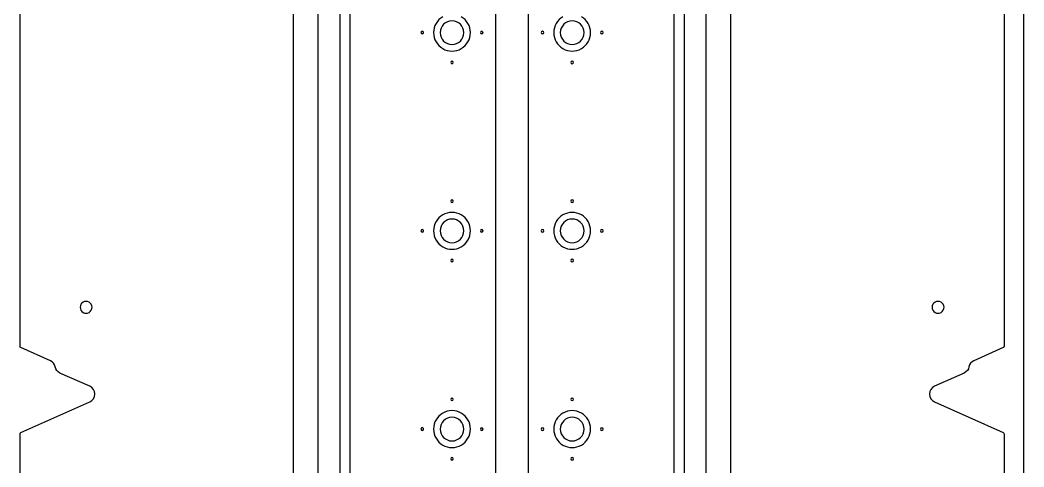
# Model space of a CAD drawing. Extents: x 150 to 6088, y 37 to 2750.
# Drawn here: x 3740 to 4500, y 571 to 910 of the extents above; entities that cross this region are included whole.
import ezdxf

# ---------------------------------------------------------------- set-up
doc = ezdxf.new("R2010")
doc.units = 0
doc.layers.add('00_Layout', color=7, linetype='CONTINUOUS')

msp = doc.modelspace()

# ---------------------------------------------------------------- linework, layer by layer
at = {"layer": '00_Layout', "color": 7}
for p, q in [((4499.990216, 200.007103), (4499.990216, 2699.994092)), ((3965.789954, 373.057191), (3965.789954, 1576.954144)), ((4259.190537, 1576.954144), (4259.190537, 373.057165)), ((3946.790001, 1445.906145), (3946.790001, 504.105296)), ((4278.190489, 504.105296), (4278.190489, 1445.906145)), ((3981.990621, 1394.116451), (3981.990621, 555.894857)), ((3989.99081, 555.894884), (3989.99081, 1394.116478)), ((4234.989681, 1394.116478), (4234.989681, 555.894857)), ((4242.98987, 555.894831), (4242.98987, 1394.116451)), ((3739.992117, 662.640507), (3739.992117, 1287.370829)), ((4484.988902, 1287.370829), (4484.988902, 662.641009)), ((4099.991356, 958.695834), (4099.991356, 216.006422)), ((4124.989664, 216.006422), (4124.989664, 958.695834)), ((4045.490483, 900.005769), (4045.490483, 900.005769)), ((4075.99026, 900.005769), (4075.99026, 900.005769)), ((4075.99026, 900.005769), (4075.99026, 900.005769)), ((4080.940339, 900.005769), (4080.940339, 900.005769)), ((4090.490189, 900.005769), (4090.490189, 900.005769)), ((4136.490018, 900.005769), (4136.490018, 900.005769)), ((4166.99006, 900.005769), (4166.99006, 900.005769)), ((4166.99006, 900.005769), (4166.99006, 900.005769)), ((4171.940139, 900.005769), (4171.940139, 900.005769)), ((4181.489989, 900.005769), (4181.489989, 900.005769)), ((4067.990336, 877.50581), (4067.990336, 877.50581)), ((4158.990136, 877.50581), (4158.990136, 877.50581)), ((4067.990336, 772.506036), (4067.990336, 772.506036)), ((4158.990136, 772.506036), (4158.990136, 772.506036)), ((4045.490483, 750.006104), (4045.490483, 750.006104)), ((4075.99026, 750.006104), (4075.99026, 750.006104)), ((4075.99026, 750.006104), (4075.99026, 750.006104)), ((4080.940339, 750.006104), (4080.940339, 750.006104)), ((4090.490189, 750.006104), (4090.490189, 750.006104)), ((4136.490018, 750.006104), (4136.490018, 750.006104)), ((4166.99006, 750.006104), (4166.99006, 750.006104)), ((4166.99006, 750.006104), (4166.99006, 750.006104)), ((4171.940139, 750.006104), (4171.940139, 750.006104)), ((4181.489989, 750.006104), (4181.489989, 750.006104)), ((4067.990336, 727.506145), (4067.990336, 727.506145)), ((4158.990136, 727.506145), (4158.990136, 727.506145)), ((3794.490874, 692.167122), (3794.490874, 692.167122)), ((4439.489399, 692.167122), (4439.489399, 692.167122)), ((3762.955255, 651.76642), (3740.585047, 661.727326)), ((4484.395973, 661.727828), (4462.025236, 651.76642)), ((3792.783786, 632.361444), (3770.199266, 642.416092)), ((4454.781489, 642.416092), (4432.196969, 632.361444)), ((3796.49112, 626.326682), (3796.49112, 626.651775)), ((4428.489371, 626.651775), (4428.489371, 626.326682)), ((4428.489636, 626.651775), (4428.489371, 626.651775)), ((3740.585047, 597.376354), (3792.783786, 620.617012)), ((4067.990336, 622.506371), (4067.990336, 622.506371)), ((4158.990136, 622.506371), (4158.990136, 622.506371)), ((4432.196705, 620.617012), (4484.395973, 597.376354)), ((3739.992647, 556.00585), (3739.992647, 596.463173)), ((4045.490483, 600.006412), (4045.490483, 600.006412)), ((4075.99026, 600.006412), (4075.99026, 600.006412)), ((4075.99026, 600.006412), (4075.99026, 600.006412)), ((4080.940339, 600.006412), (4080.940339, 600.006412)), ((4090.490189, 600.006412), (4090.490189, 600.006412)), ((4136.490018, 600.006412), (4136.490018, 600.006412)), ((4166.99006, 600.006412), (4166.99006, 600.006412)), ((4166.99006, 600.006412), (4166.99006, 600.006412)), ((4171.940139, 600.006412), (4171.940139, 600.006412)), ((4181.489989, 600.006412), (4181.489989, 600.006412)), ((4484.988902, 596.4632), (4484.988902, 466.008025)), ((4067.990336, 577.50648), (4067.990336, 577.50648)), ((4158.990136, 577.50648), (4158.990136, 577.50648))]:
    msp.add_line(p, q, dxfattribs=at)
for points in [[(4060.015349, 912.086819), (4055.699205, 909.594893), (4053.040352, 904.989622), (4053.040352, 900.005769)], [(4080.940339, 900.005769), (4080.940339, 904.989622), (4078.281485, 909.594893), (4073.965342, 912.086819)], [(4151.015149, 912.086819), (4146.699006, 909.594893), (4144.040152, 904.989622), (4144.040152, 900.005769)], [(4171.940139, 900.005769), (4171.940139, 904.989622), (4169.281285, 909.594893), (4164.965142, 912.086819)], [(4066.990345, 908.971246), (4062.033263, 908.971246), (4058.009436, 904.962815), (4057.990431, 900.005769)], [(4066.990345, 908.971246), (4062.033263, 908.971246), (4058.009436, 904.962815), (4057.990431, 900.005769)], [(4075.99026, 900.005769), (4075.971255, 904.962815), (4071.947428, 908.971246), (4066.990345, 908.971246)], [(4075.99026, 900.005769), (4075.971255, 904.962815), (4071.947428, 908.971246), (4066.990345, 908.971246)], [(4157.990145, 908.971246), (4153.033063, 908.971246), (4149.009236, 904.962815), (4148.990231, 900.005769)], [(4157.990145, 908.971246), (4153.033063, 908.971246), (4149.009236, 904.962815), (4148.990231, 900.005769)], [(4166.99006, 900.005769), (4166.971055, 904.962815), (4162.947228, 908.971246), (4157.990145, 908.971246)], [(4166.99006, 900.005769), (4166.971055, 904.962815), (4162.947228, 908.971246), (4157.990145, 908.971246)], [(4043.990298, 900.871901), (4043.680859, 900.693246), (4043.490237, 900.363078), (4043.490237, 900.005769)], [(4043.490237, 900.005769), (4043.490237, 899.453417), (4043.938008, 899.005647), (4044.49036, 899.005647)], [(4044.990421, 900.871901), (4044.680982, 901.050556), (4044.299738, 901.050556), (4043.990298, 900.871901)], [(4044.49036, 899.005647), (4045.042712, 899.005647), (4045.490482, 899.453417), (4045.490483, 900.005769)], [(4045.490483, 900.005769), (4045.490483, 900.363078), (4045.29986, 900.693246), (4044.990421, 900.871901)], [(4053.040352, 900.005769), (4053.040352, 895.021916), (4055.699205, 890.416645), (4060.015349, 887.924719)], [(4057.990431, 900.005769), (4058.009436, 895.048722), (4062.033263, 891.040292), (4066.990345, 891.040292)], [(4057.990431, 900.005769), (4058.009436, 895.048722), (4062.033263, 891.040292), (4066.990345, 891.040292)], [(4066.990345, 891.040292), (4071.947428, 891.040292), (4075.971255, 895.048722), (4075.99026, 900.005769)], [(4066.990345, 891.040292), (4071.947428, 891.040292), (4075.971255, 895.048722), (4075.99026, 900.005769)], [(4073.965342, 887.924719), (4078.281485, 890.416645), (4080.940339, 895.021916), (4080.940339, 900.005769)], [(4089.490199, 901.001945), (4088.939407, 901.001945), (4088.492313, 900.556557), (4088.490208, 900.005769)], [(4088.490208, 900.005769), (4088.492313, 899.454981), (4088.939407, 899.009593), (4089.490199, 899.009593)], [(4090.490189, 900.005769), (4090.488084, 900.556557), (4090.04099, 901.001945), (4089.490199, 901.001945)], [(4089.490199, 899.009593), (4090.04099, 899.009593), (4090.488084, 899.454981), (4090.490189, 900.005769)], [(4135.490028, 901.000629), (4134.939749, 901.000629), (4134.492868, 900.556041), (4134.490037, 900.005769)], [(4134.490037, 900.005769), (4134.492868, 899.455497), (4134.939749, 899.010909), (4135.490028, 899.010909)], [(4136.490018, 900.005769), (4136.487188, 900.556041), (4136.040307, 901.000629), (4135.490028, 901.000629)], [(4135.490028, 899.010909), (4136.040307, 899.010909), (4136.487188, 899.455497), (4136.490018, 900.005769)], [(4144.040152, 900.005769), (4144.040152, 895.021916), (4146.699006, 890.416645), (4151.015149, 887.924719)], [(4148.990231, 900.005769), (4149.009236, 895.048722), (4153.033063, 891.040292), (4157.990145, 891.040292)], [(4148.990231, 900.005769), (4149.009236, 895.048722), (4153.033063, 891.040292), (4157.990145, 891.040292)], [(4157.990145, 891.040292), (4162.947228, 891.040292), (4166.971055, 895.048722), (4166.99006, 900.005769)], [(4157.990145, 891.040292), (4162.947228, 891.040292), (4166.971055, 895.048722), (4166.99006, 900.005769)], [(4164.965142, 887.924719), (4169.281285, 890.416645), (4171.940139, 895.021916), (4171.940139, 900.005769)], [(4180.489999, 901.001945), (4179.939207, 901.001945), (4179.492113, 900.556557), (4179.490008, 900.005769)], [(4179.490008, 900.005769), (4179.492113, 899.454981), (4179.939207, 899.009593), (4180.489999, 899.009593)], [(4181.489989, 900.005769), (4181.487884, 900.556557), (4181.04079, 901.001945), (4180.489999, 901.001945)], [(4180.489999, 899.009593), (4181.04079, 899.009593), (4181.487884, 899.454981), (4181.489989, 900.005769)], [(4060.015349, 887.924719), (4064.331492, 885.432792), (4069.649199, 885.432792), (4073.965342, 887.924719)], [(4151.015149, 887.924719), (4155.331292, 885.432792), (4160.648999, 885.432792), (4164.965142, 887.924719)], [(4066.990345, 878.50067), (4066.440066, 878.50067), (4065.993185, 878.056082), (4065.990355, 877.50581)], [(4065.990355, 877.50581), (4065.993185, 876.955538), (4066.440066, 876.51095), (4066.990345, 876.51095)], [(4067.990336, 877.50581), (4067.987505, 878.056082), (4067.540624, 878.50067), (4066.990345, 878.50067)], [(4066.990345, 876.51095), (4067.540624, 876.51095), (4067.987505, 876.955538), (4067.990336, 877.50581)], [(4157.990145, 878.50067), (4157.439866, 878.50067), (4156.992985, 878.056082), (4156.990155, 877.50581)], [(4156.990155, 877.50581), (4156.992985, 876.955538), (4157.439866, 876.51095), (4157.990145, 876.51095)], [(4158.990136, 877.50581), (4158.987306, 878.056082), (4158.540425, 878.50067), (4157.990145, 878.50067)], [(4157.990145, 876.51095), (4158.540425, 876.51095), (4158.987306, 876.955538), (4158.990136, 877.50581)], [(4066.990345, 773.500897), (4066.440066, 773.500897), (4065.993185, 773.056308), (4065.990355, 772.506036)], [(4065.990355, 772.506036), (4065.993185, 771.955765), (4066.440066, 771.511176), (4066.990345, 771.511176)], [(4067.990336, 772.506036), (4067.987505, 773.056308), (4067.540624, 773.500897), (4066.990345, 773.500897)], [(4066.990345, 771.511176), (4067.540624, 771.511176), (4067.987505, 771.955765), (4067.990336, 772.506036)], [(4157.990145, 773.500897), (4157.439866, 773.500897), (4156.992985, 773.056308), (4156.990155, 772.506036)], [(4156.990155, 772.506036), (4156.992985, 771.955765), (4157.439866, 771.511176), (4157.990145, 771.511176)], [(4158.990136, 772.506036), (4158.987306, 773.056308), (4158.540425, 773.500897), (4157.990145, 773.500897)], [(4157.990145, 771.511176), (4158.540425, 771.511176), (4158.987306, 771.955765), (4158.990136, 772.506036)], [(4060.015349, 762.087154), (4055.699205, 759.595228), (4053.040352, 754.989957), (4053.040352, 750.006104)], [(4073.965342, 762.087154), (4069.649199, 764.579081), (4064.331492, 764.579081), (4060.015349, 762.087154)], [(4080.940339, 750.006104), (4080.940339, 754.989957), (4078.281485, 759.595228), (4073.965342, 762.087154)], [(4151.015149, 762.087154), (4146.699006, 759.595228), (4144.040152, 754.989957), (4144.040152, 750.006104)], [(4164.965142, 762.087154), (4160.648999, 764.579081), (4155.331292, 764.579081), (4151.015149, 762.087154)], [(4171.940139, 750.006104), (4171.940139, 754.989957), (4169.281285, 759.595228), (4164.965142, 762.087154)], [(4066.990345, 758.971581), (4062.033263, 758.971581), (4058.009436, 754.96315), (4057.990431, 750.006104)], [(4066.990345, 758.971581), (4062.033263, 758.971581), (4058.009436, 754.96315), (4057.990431, 750.006104)], [(4075.99026, 750.006104), (4075.971255, 754.96315), (4071.947428, 758.971581), (4066.990345, 758.971581)], [(4075.99026, 750.006104), (4075.971255, 754.96315), (4071.947428, 758.971581), (4066.990345, 758.971581)], [(4157.990145, 758.971581), (4153.033063, 758.971581), (4149.009236, 754.96315), (4148.990231, 750.006104)], [(4157.990145, 758.971581), (4153.033063, 758.971581), (4149.009236, 754.96315), (4148.990231, 750.006104)], [(4166.99006, 750.006104), (4166.971055, 754.96315), (4162.947228, 758.971581), (4157.990145, 758.971581)], [(4166.99006, 750.006104), (4166.971055, 754.96315), (4162.947228, 758.971581), (4157.990145, 758.971581)], [(4043.990298, 750.872236), (4043.680859, 750.693581), (4043.490237, 750.363413), (4043.490237, 750.006104)], [(4043.490237, 750.006104), (4043.490237, 749.453752), (4043.938008, 749.005982), (4044.49036, 749.005982)], [(4044.990421, 750.872236), (4044.680982, 751.050891), (4044.299738, 751.050891), (4043.990298, 750.872236)], [(4044.49036, 749.005982), (4045.042712, 749.005982), (4045.490482, 749.453752), (4045.490483, 750.006104)], [(4045.490483, 750.006104), (4045.490483, 750.363413), (4045.29986, 750.693581), (4044.990421, 750.872236)], [(4053.040352, 750.006104), (4053.040352, 745.022251), (4055.699205, 740.41698), (4060.015349, 737.925054)], [(4057.990431, 750.006104), (4058.009436, 745.049057), (4062.033263, 741.040627), (4066.990345, 741.040627)], [(4057.990431, 750.006104), (4058.009436, 745.049057), (4062.033263, 741.040627), (4066.990345, 741.040627)], [(4066.990345, 741.040627), (4071.947428, 741.040627), (4075.971255, 745.049057), (4075.99026, 750.006104)], [(4066.990345, 741.040627), (4071.947428, 741.040627), (4075.971255, 745.049057), (4075.99026, 750.006104)], [(4073.965342, 737.925054), (4078.281485, 740.41698), (4080.940339, 745.022251), (4080.940339, 750.006104)], [(4089.490199, 751.00228), (4088.939407, 751.00228), (4088.492313, 750.556892), (4088.490208, 750.006104)], [(4088.490208, 750.006104), (4088.492313, 749.455316), (4088.939407, 749.009928), (4089.490199, 749.009928)], [(4090.490189, 750.006104), (4090.488084, 750.556892), (4090.04099, 751.00228), (4089.490199, 751.00228)], [(4089.490199, 749.009928), (4090.04099, 749.009928), (4090.488084, 749.455316), (4090.490189, 750.006104)], [(4135.490028, 751.000964), (4134.939749, 751.000964), (4134.492868, 750.556376), (4134.490037, 750.006104)], [(4134.490037, 750.006104), (4134.492868, 749.455832), (4134.939749, 749.011244), (4135.490028, 749.011244)], [(4136.490018, 750.006104), (4136.487188, 750.556376), (4136.040307, 751.000964), (4135.490028, 751.000964)], [(4135.490028, 749.011244), (4136.040307, 749.011244), (4136.487188, 749.455832), (4136.490018, 750.006104)], [(4144.040152, 750.006104), (4144.040152, 745.022251), (4146.699006, 740.41698), (4151.015149, 737.925054)], [(4148.990231, 750.006104), (4149.009236, 745.049057), (4153.033063, 741.040627), (4157.990145, 741.040627)], [(4148.990231, 750.006104), (4149.009236, 745.049057), (4153.033063, 741.040627), (4157.990145, 741.040627)], [(4157.990145, 741.040627), (4162.947228, 741.040627), (4166.971055, 745.049057), (4166.99006, 750.006104)], [(4157.990145, 741.040627), (4162.947228, 741.040627), (4166.971055, 745.049057), (4166.99006, 750.006104)], [(4164.965142, 737.925054), (4169.281285, 740.41698), (4171.940139, 745.022251), (4171.940139, 750.006104)], [(4180.489999, 751.00228), (4179.939207, 751.00228), (4179.492113, 750.556892), (4179.490008, 750.006104)], [(4179.490008, 750.006104), (4179.492113, 749.455316), (4179.939207, 749.009928), (4180.489999, 749.009928)], [(4181.489989, 750.006104), (4181.487884, 750.556892), (4181.04079, 751.00228), (4180.489999, 751.00228)], [(4180.489999, 749.009928), (4181.04079, 749.009928), (4181.487884, 749.455316), (4181.489989, 750.006104)], [(4060.015349, 737.925054), (4064.331492, 735.433127), (4069.649199, 735.433127), (4073.965342, 737.925054)], [(4151.015149, 737.925054), (4155.331292, 735.433127), (4160.648999, 735.433127), (4164.965142, 737.925054)], [(4066.990345, 728.501005), (4066.440066, 728.501005), (4065.993185, 728.056417), (4065.990355, 727.506145)], [(4065.990355, 727.506145), (4065.993185, 726.955873), (4066.440066, 726.511285), (4066.990345, 726.511285)], [(4067.990336, 727.506145), (4067.987505, 728.056417), (4067.540624, 728.501005), (4066.990345, 728.501005)], [(4066.990345, 726.511285), (4067.540624, 726.511285), (4067.987505, 726.955873), (4067.990336, 727.506145)], [(4157.990145, 728.501005), (4157.439866, 728.501005), (4156.992985, 728.056417), (4156.990155, 727.506145)], [(4156.990155, 727.506145), (4156.992985, 726.955873), (4157.439866, 726.511285), (4157.990145, 726.511285)], [(4158.990136, 727.506145), (4158.987306, 728.056417), (4158.540425, 728.501005), (4157.990145, 728.501005)], [(4157.990145, 726.511285), (4158.540425, 726.511285), (4158.987306, 726.955873), (4158.990136, 727.506145)], [(3787.740839, 696.064258), (3786.348527, 695.260406), (3785.490827, 693.774826), (3785.490827, 692.167122)], [(3785.490827, 692.167122), (3785.490827, 690.559419), (3786.348527, 689.073839), (3787.740839, 688.269987)], [(3792.240862, 696.064258), (3790.84855, 696.868109), (3789.133151, 696.868109), (3787.740839, 696.064258)], [(3794.490874, 692.167122), (3794.490874, 693.774826), (3793.633174, 695.260406), (3792.240862, 696.064258)], [(3792.240862, 688.269987), (3793.633174, 689.073839), (3794.490874, 690.559419), (3794.490874, 692.167122)], [(4432.739364, 696.064258), (4431.347052, 695.260406), (4430.489352, 693.774826), (4430.489352, 692.167122)], [(4430.489352, 692.167122), (4430.489352, 690.559419), (4431.347052, 689.073839), (4432.739364, 688.269987)], [(4437.239388, 696.064258), (4435.847075, 696.868109), (4434.131676, 696.868109), (4432.739364, 696.064258)], [(4439.489399, 692.167122), (4439.489399, 693.774826), (4438.6317, 695.260406), (4437.239388, 696.064258)], [(4437.239388, 688.269987), (4438.6317, 689.073839), (4439.489399, 690.559419), (4439.489399, 692.167122)], [(3787.740839, 688.269987), (3789.133151, 687.466135), (3790.84855, 687.466135), (3792.240862, 688.269987)], [(4432.739364, 688.269987), (4434.131676, 687.466135), (4435.847075, 687.466135), (4437.239388, 688.269987)], [(3740.585047, 661.727326), (3740.224686, 661.887451), (3739.992117, 662.245405), (3739.992117, 662.640507)], [(4484.988902, 662.641009), (4484.988902, 662.246411), (4484.756599, 661.888457), (4484.395973, 661.727828)], [(3766.577128, 647.091375), (3766.23026, 649.158454), (3764.870305, 650.914014), (3762.955255, 651.76642)], [(3770.199266, 642.416092), (3768.284216, 643.268736), (3766.923996, 645.024296), (3766.577128, 647.091375)], [(4458.403362, 647.091375), (4458.056494, 645.024296), (4456.696539, 643.268736), (4454.781489, 642.416092)], [(4462.025236, 651.76642), (4460.11045, 650.914014), (4458.750495, 649.158454), (4458.403362, 647.091375)], [(3796.49112, 626.651775), (3796.49112, 629.119909), (3795.038031, 631.357088), (3792.783786, 632.361444)], [(4432.196969, 632.361444), (4429.94246, 631.357088), (4428.489636, 629.119909), (4428.489636, 626.651775)], [(3792.783786, 620.617012), (3795.038031, 621.621104), (3796.490855, 623.858284), (3796.49112, 626.326682)], [(4066.990345, 623.501232), (4066.440066, 623.501232), (4065.993185, 623.056643), (4065.990355, 622.506371)], [(4067.990336, 622.506371), (4067.987505, 623.056643), (4067.540624, 623.501232), (4066.990345, 623.501232)], [(4157.990145, 623.501232), (4157.439866, 623.501232), (4156.992985, 623.056643), (4156.990155, 622.506371)], [(4158.990136, 622.506371), (4158.987306, 623.056643), (4158.540425, 623.501232), (4157.990145, 623.501232)], [(4428.489371, 626.326682), (4428.489371, 623.858284), (4429.942195, 621.621104), (4432.196705, 620.617012)], [(4065.990355, 622.506371), (4065.993185, 621.9561), (4066.440066, 621.511511), (4066.990345, 621.511511)], [(4066.990345, 621.511511), (4067.540624, 621.511511), (4067.987505, 621.9561), (4067.990336, 622.506371)], [(4156.990155, 622.506371), (4156.992985, 621.9561), (4157.439866, 621.511511), (4157.990145, 621.511511)], [(4157.990145, 621.511511), (4158.540425, 621.511511), (4158.987306, 621.9561), (4158.990136, 622.506371)], [(4060.015349, 612.087463), (4055.699205, 609.595536), (4053.040352, 604.990266), (4053.040352, 600.006412)], [(4066.990345, 608.971889), (4062.033263, 608.971889), (4058.009436, 604.963459), (4057.990431, 600.006412)], [(4066.990345, 608.971889), (4062.033263, 608.971889), (4058.009436, 604.963459), (4057.990431, 600.006412)], [(4073.965342, 612.087463), (4069.649199, 614.579389), (4064.331492, 614.579389), (4060.015349, 612.087463)], [(4075.99026, 600.006412), (4075.971255, 604.963459), (4071.947428, 608.971889), (4066.990345, 608.971889)], [(4075.99026, 600.006412), (4075.971255, 604.963459), (4071.947428, 608.971889), (4066.990345, 608.971889)], [(4080.940339, 600.006412), (4080.940339, 604.990266), (4078.281485, 609.595536), (4073.965342, 612.087463)], [(4151.015149, 612.087463), (4146.699006, 609.595536), (4144.040152, 604.990266), (4144.040152, 600.006412)], [(4157.990145, 608.971889), (4153.033063, 608.971889), (4149.009236, 604.963459), (4148.990231, 600.006412)], [(4157.990145, 608.971889), (4153.033063, 608.971889), (4149.009236, 604.963459), (4148.990231, 600.006412)], [(4164.965142, 612.087463), (4160.648999, 614.579389), (4155.331292, 614.579389), (4151.015149, 612.087463)], [(4166.99006, 600.006412), (4166.971055, 604.963459), (4162.947228, 608.971889), (4157.990145, 608.971889)], [(4166.99006, 600.006412), (4166.971055, 604.963459), (4162.947228, 608.971889), (4157.990145, 608.971889)], [(4171.940139, 600.006412), (4171.940139, 604.990266), (4169.281285, 609.595536), (4164.965142, 612.087463)], [(4043.990298, 600.872544), (4043.680859, 600.69389), (4043.490237, 600.363722), (4043.490237, 600.006412)], [(4044.990421, 600.872544), (4044.680982, 601.051199), (4044.299738, 601.051199), (4043.990298, 600.872544)], [(4045.490483, 600.006412), (4045.490483, 600.363722), (4045.29986, 600.69389), (4044.990421, 600.872544)], [(4089.490199, 601.002589), (4088.939407, 601.002589), (4088.492313, 600.5572), (4088.490208, 600.006412)], [(4090.490189, 600.006412), (4090.488084, 600.5572), (4090.04099, 601.002589), (4089.490199, 601.002589)], [(4135.490028, 601.001273), (4134.939749, 601.001273), (4134.492868, 600.556684), (4134.490037, 600.006412)], [(4136.490018, 600.006412), (4136.487188, 600.556684), (4136.040307, 601.001273), (4135.490028, 601.001273)], [(4180.489999, 601.002589), (4179.939207, 601.002589), (4179.492113, 600.5572), (4179.490008, 600.006412)], [(4181.489989, 600.006412), (4181.487884, 600.5572), (4181.04079, 601.002589), (4180.489999, 601.002589)], [(3739.992647, 596.463173), (3739.992647, 596.858142), (3740.224686, 597.216096), (3740.585047, 597.376354)], [(4043.490237, 600.006412), (4043.490237, 599.45406), (4043.938008, 599.00629), (4044.49036, 599.00629)], [(4044.49036, 599.00629), (4045.042712, 599.00629), (4045.490482, 599.45406), (4045.490483, 600.006412)], [(4053.040352, 600.006412), (4053.040352, 595.022559), (4055.699205, 590.417289), (4060.015349, 587.925362)], [(4057.990431, 600.006412), (4058.009436, 595.049366), (4062.033263, 591.040936), (4066.990345, 591.040936)], [(4057.990431, 600.006412), (4058.009436, 595.049366), (4062.033263, 591.040936), (4066.990345, 591.040936)], [(4066.990345, 591.040936), (4071.947428, 591.040936), (4075.971255, 595.049366), (4075.99026, 600.006412)], [(4066.990345, 591.040936), (4071.947428, 591.040936), (4075.971255, 595.049366), (4075.99026, 600.006412)], [(4073.965342, 587.925362), (4078.281485, 590.417289), (4080.940339, 595.022559), (4080.940339, 600.006412)], [(4088.490208, 600.006412), (4088.492313, 599.455625), (4088.939407, 599.010236), (4089.490199, 599.010236)], [(4089.490199, 599.010236), (4090.04099, 599.010236), (4090.488084, 599.455625), (4090.490189, 600.006412)], [(4134.490037, 600.006412), (4134.492868, 599.456141), (4134.939749, 599.011552), (4135.490028, 599.011552)], [(4135.490028, 599.011552), (4136.040307, 599.011552), (4136.487188, 599.456141), (4136.490018, 600.006412)], [(4144.040152, 600.006412), (4144.040152, 595.022559), (4146.699006, 590.417289), (4151.015149, 587.925362)], [(4148.990231, 600.006412), (4149.009236, 595.049366), (4153.033063, 591.040936), (4157.990145, 591.040936)], [(4148.990231, 600.006412), (4149.009236, 595.049366), (4153.033063, 591.040936), (4157.990145, 591.040936)], [(4157.990145, 591.040936), (4162.947228, 591.040936), (4166.971055, 595.049366), (4166.99006, 600.006412)], [(4157.990145, 591.040936), (4162.947228, 591.040936), (4166.971055, 595.049366), (4166.99006, 600.006412)], [(4164.965142, 587.925362), (4169.281285, 590.417289), (4171.940139, 595.022559), (4171.940139, 600.006412)], [(4179.490008, 600.006412), (4179.492113, 599.455625), (4179.939207, 599.010236), (4180.489999, 599.010236)], [(4180.489999, 599.010236), (4181.04079, 599.010236), (4181.487884, 599.455625), (4181.489989, 600.006412)], [(4484.395973, 597.376354), (4484.756863, 597.216096), (4484.989432, 596.858142), (4484.988902, 596.4632)], [(4060.015349, 587.925362), (4064.331492, 585.433436), (4069.649199, 585.433436), (4073.965342, 587.925362)], [(4151.015149, 587.925362), (4155.331292, 585.433436), (4160.648999, 585.433436), (4164.965142, 587.925362)], [(4066.990345, 578.50134), (4066.440066, 578.50134), (4065.993185, 578.056752), (4065.990355, 577.50648)], [(4067.990336, 577.50648), (4067.987505, 578.056752), (4067.540624, 578.50134), (4066.990345, 578.50134)], [(4157.990145, 578.50134), (4157.439866, 578.50134), (4156.992985, 578.056752), (4156.990155, 577.50648)], [(4158.990136, 577.50648), (4158.987306, 578.056752), (4158.540425, 578.50134), (4157.990145, 578.50134)], [(4065.990355, 577.50648), (4065.993185, 576.956208), (4066.440066, 576.51162), (4066.990345, 576.51162)], [(4066.990345, 576.51162), (4067.540624, 576.51162), (4067.987505, 576.956208), (4067.990336, 577.50648)], [(4156.990155, 577.50648), (4156.992985, 576.956208), (4157.439866, 576.51162), (4157.990145, 576.51162)], [(4157.990145, 576.51162), (4158.540425, 576.51162), (4158.987306, 576.956208), (4158.990136, 577.50648)]]:
    msp.add_open_spline(points, degree=3, dxfattribs=at)

doc.saveas('drawing.dxf')
